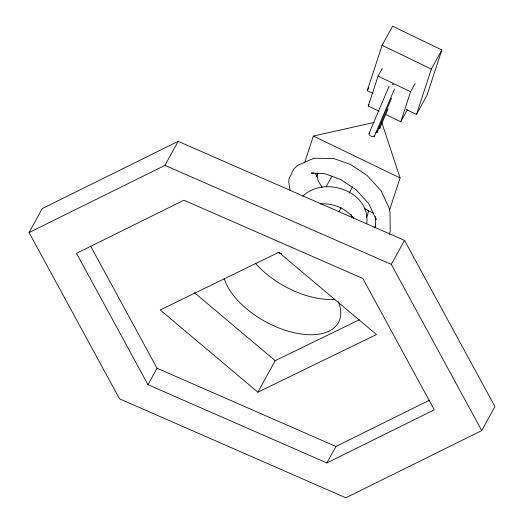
<?xml version="1.0" encoding="UTF-8"?>
<svg xmlns="http://www.w3.org/2000/svg" width="524" height="524" viewBox="0 0 524 524"><rect width="100%" height="100%" fill="white"/><g stroke="black" fill="none" stroke-linecap="round" stroke-linejoin="round"><path stroke-width="0.79" d="M316.503 175.219L316.339 176.601L318.022 172.887M366.689 223.787C371.156 191.384 324.127 175.062 302.774 196.284M389.542 234.424L390.21 231.359L390.053 212.927L389.26 208.336L381.092 190.782L367.134 175.507L350.333 164.398L333.716 158.53L314.243 158.235L308.937 160.357L297.776 165.322L293.944 168.866L289.143 178.442L288.724 181.887L290.132 190.69M304.536 162.99L313.365 136.076L374.038 122.446M373.114 93.521L367.232 90.685L382.12 45.306L392.62 26.2L441.856 49.963L426.968 95.342L416.469 114.448L406.179 109.483M379.075 111.278L368.248 106.051L378.073 76.098L382.304 68.395M366.505 217.657L368.791 210.687L365.156 208.932M385.579 114.415L400.742 121.732L410.567 91.779L415.185 83.375M416.469 114.448L431.35 69.07L441.856 49.963M389.502 210.235L400.094 177.937L381.734 122.374M389.05 86.342L369.027 133.515A3.026 1.5 23 0 0 371.621 136.391A3.026 1.5 23 0 0 374.522 135.336M374.464 136.142L394.487 88.962M377.136 132.192L391.592 98.119M379.815 128.229L387.989 108.972M29.062 232.577L42.261 208.565L178.16 141.349L404.495 240.352L494.938 406.572L481.739 430.584L345.84 497.8L119.505 398.797L29.062 232.577L164.955 165.361L178.16 141.349M147.991 384.701L76.511 253.334L183.917 200.214L362.805 278.46L434.285 409.827L326.878 462.954L147.991 384.701L157.049 368.228L90.645 246.188M367.232 90.685L368.791 87.855M368.248 106.051L369.014 104.649M326.138 186.701L332.046 175.959M338.851 211.807L341.216 207.511M349.095 193.179L352.639 186.734M400.742 121.732L407.286 109.824M257.867 392.188L376.461 334.535L278.788 252.299L160.193 309.953L257.867 392.188L275.192 360.682L359.379 319.751M481.739 430.584L391.297 264.371L404.495 240.352M326.878 462.954L335.936 446.474L429.464 400.218M374.162 227.986L375.832 225.248M315.199 174.204L317.341 173.182M320.223 203.941C332.655 202.899 345.971 208.31 353.667 218.266M313.778 173.018L311.341 173.084L324.71 173.693L340.449 179.359L356.071 189.747L368.824 203.744L376.166 219.53L375.898 218.004M164.955 165.361L391.297 264.371M157.049 368.228L335.936 446.474M382.12 45.306L431.35 69.07M378.073 76.098L410.567 91.779M313.365 136.076L400.094 177.937M364.422 208.821L373.979 213.432M194.424 292.68L275.192 360.682M322.116 187.376L318.16 180.846L316.896 173.922M351.001 214.532L351.781 216.812L351.493 215.272M375.387 216.53L375.485 227.652M379.625 126.952A3.026 1.5 23 0 1 378.413 128.74M376.946 130.915A3.026 1.5 23 0 1 375.734 132.696M369.341 133.234A3.026 1.5 23 0 1 369.813 133.063M393.55 84.718A3.026 1.5 23 0 1 392.142 84.037M338.432 301.634A64.583 34.315 28.8 0 1 296.184 333.172A64.583 34.315 28.8 0 1 224.154 278.441M277.799 252.529A64.583 34.315 28.8 0 1 281.663 253.852M334.698 299.322A64.583 34.315 28.8 0 1 255.254 263.081"/></g></svg>
